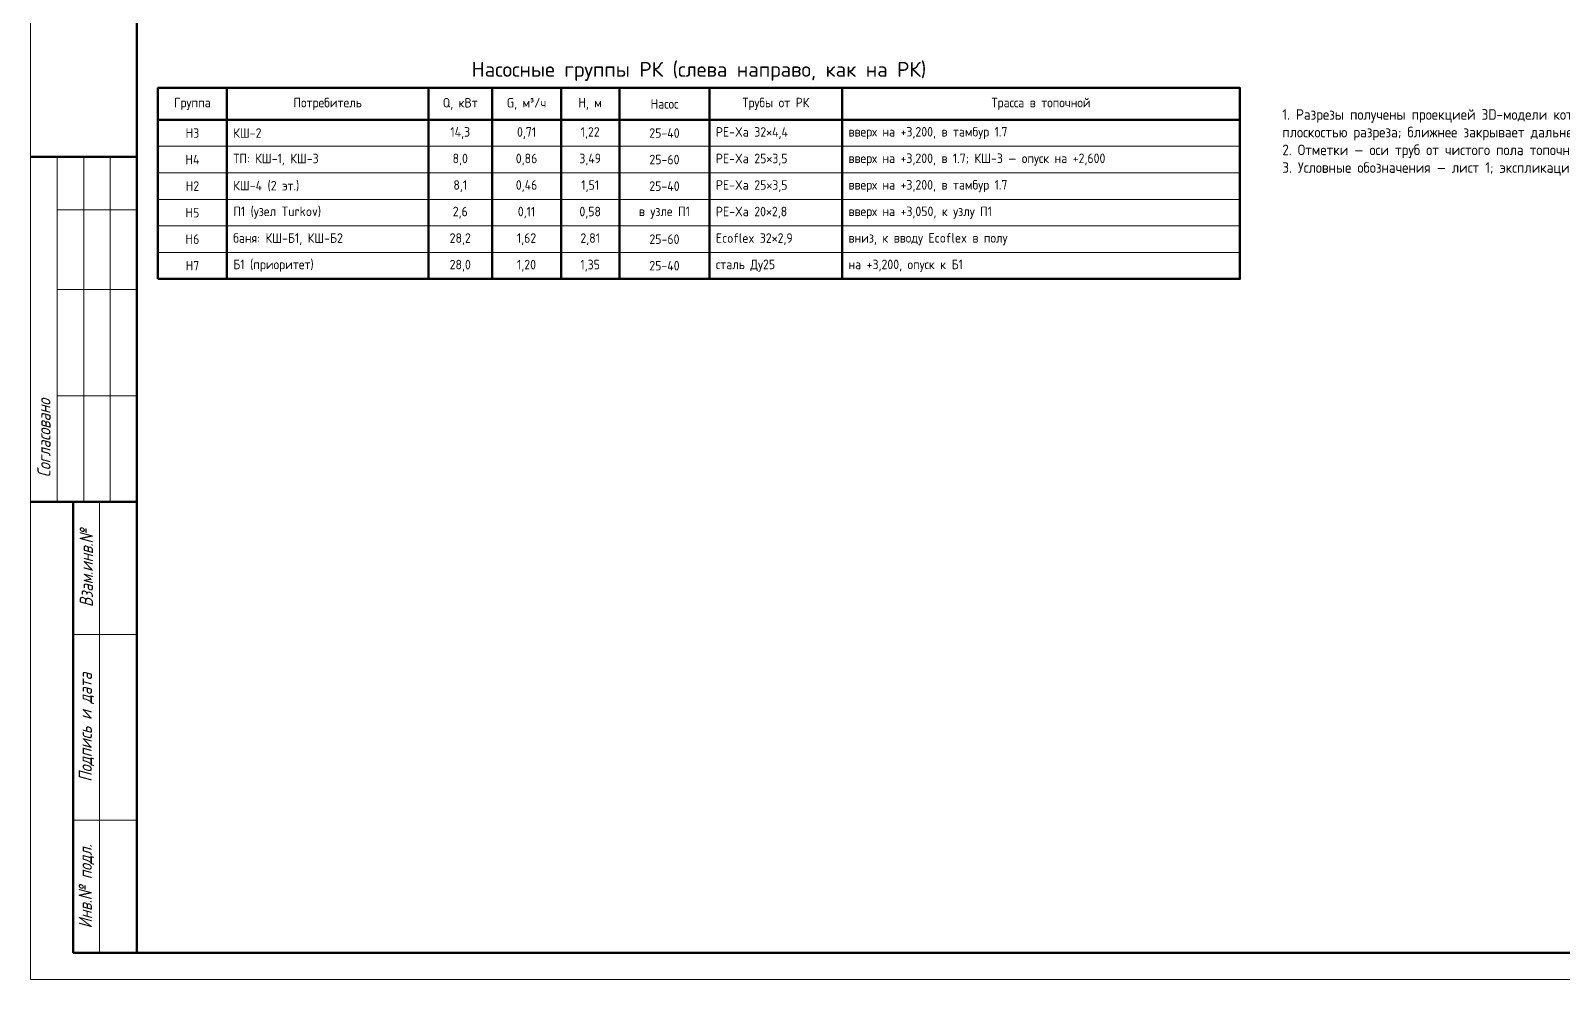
# Paper-space layout 'Лист' of a CAD drawing. Header units: millimetres. Extents: x 0 to 594, y 0 to 420.
# Drawn here: x 0 to 288.8, y 0 to 178.8 of the extents above; entities that cross this region are included whole.
import ezdxf
from ezdxf.enums import TextEntityAlignment as Align

# ---------------------------------------------------------------- set-up
doc = ezdxf.new("R2010")
doc.units = ezdxf.units.MM
for name, color, linetype, lineweight in [('Рамка', 7, 'Continuous', 50), ('Таблицы', 7, 'Continuous', 18), ('Текст', 7, 'Continuous', 18), ('Тонкие', 8, 'Continuous', 13)]:
    doc.layers.add(name, color=color, linetype=linetype, lineweight=lineweight)
doc.styles.add('GOST', font='isocpeur.ttf', dxfattribs={"width": 0.9})
doc.styles.add('GOST_I', font='isocpeur.ttf', dxfattribs={"width": 0.8})

psp = doc.layouts.new('Лист')

# ---------------------------------------------------------------- linework, layer by layer
at = {"layer": 'Рамка', "lineweight": 50}
psp.add_lwpolyline([(20, 5), (589, 5), (589, 415), (20, 415)], close=True, dxfattribs=at)
at = {"layer": 'Таблицы', "lineweight": 50}
for p, q in [((37, 168), (37, 132)), ((75, 168), (75, 132)), ((87, 168), (87, 132)), ((100, 168), (100, 132)), ((111, 168), (111, 132)), ((128, 168), (128, 132)), ((153, 168), (153, 132)), ((24, 162), (228, 162)), ((0, 155), (20, 155)), ((0, 90), (20, 90)), ((8, 5), (8, 90)), ((8, 5), (20, 5))]:
    psp.add_line(p, q, dxfattribs=at)
at = {"layer": 'Таблицы', "lineweight": 18}
for p, q in [((24, 157), (228, 157)), ((24, 152), (228, 152)), ((24, 147), (228, 147)), ((24, 142), (228, 142)), ((24, 137), (228, 137)), ((24, 132), (228, 132))]:
    psp.add_line(p, q, dxfattribs=at)
at = {"layer": 'Таблицы'}
for p, q in [((5, 90), (5, 155)), ((10, 90), (10, 155)), ((15, 90), (15, 155)), ((5, 145), (20, 145)), ((5, 130), (20, 130)), ((5, 110), (20, 110)), ((13, 5), (13, 90)), ((8, 65), (20, 65)), ((8, 30), (20, 30))]:
    psp.add_line(p, q, dxfattribs=at)
at = {"layer": 'Таблицы', "lineweight": 50}
psp.add_lwpolyline([(24, 132), (228, 132), (228, 168), (24, 168)], close=True, dxfattribs=at)
at = {"layer": 'Тонкие'}
psp.add_lwpolyline([(0, 0), (594, 0), (594, 420), (0, 420)], close=True, dxfattribs=at)

# ---------------------------------------------------------------- texts
at = {"layer": 'Текст', "style": 'GOST'}
psp.add_text('Насосные группы РК (слева направо, как на РК)', height=2.8, dxfattribs=at).set_placement((126, 171.5), align=Align.MIDDLE_CENTER)
for s, insert, char_height, width, attachment_point in [('Группа', (30.5, 165), 1.8, 11, 5), ('Потребитель', (56, 165), 1.8, 36, 5), ('Q, кВт', (81, 165), 1.8, 10, 5), ('G, м³/ч', (93.5, 165), 1.8, 11, 5), ('H, м', (105.5, 165), 1.8, 9, 5), ('Насос', (119.5, 165), 1.8, 15, 5), ('Трубы от РК', (140.5, 165), 1.8, 23, 5), ('Трасса в топочной', (190.5, 165), 1.8, 73, 5), ('1. Разрезы получены проекцией 3D-модели котельной; положение разрезов — на плане (лист 2). Показано все, что за плоскостью разреза; ближнее закрывает дальнее.\\P2. Отметки — оси труб от чистого пола топочной ±0,000. П1, воздуховоды и шумоглушители (ОВ) — тонкой линией, для увязки.\\P3. Условные обозначения — лист 1; экспликация оборудования — лист 2.', (236, 164), 2, 140, 1), ('Н3', (30.5, 159.5), 1.8, 11, 5), ('КШ-2', (38.2, 159.5), 1.8, 35.6, 4), ('14,3', (81, 159.5), 1.8, 10, 5), ('0,71', (93.5, 159.5), 1.8, 11, 5), ('1,22', (105.5, 159.5), 1.8, 9, 5), ('25-40', (119.5, 159.5), 1.8, 15, 5), ('PE-Xa 32×4,4', (129.2, 159.5), 1.8, 22.6, 4), ('вверх на +3,200, в тамбур 1.7', (154.2, 159.5), 1.8, 72.6, 4), ('Н4', (30.5, 154.5), 1.8, 11, 5), ('ТП: КШ-1, КШ-3', (38.2, 154.5), 1.8, 35.6, 4), ('8,0', (81, 154.5), 1.8, 10, 5), ('0,86', (93.5, 154.5), 1.8, 11, 5), ('3,49', (105.5, 154.5), 1.8, 9, 5), ('25-60', (119.5, 154.5), 1.8, 15, 5), ('PE-Xa 25×3,5', (129.2, 154.5), 1.8, 22.6, 4), ('вверх на +3,200, в 1.7; КШ-3 — опуск на +2,600', (154.2, 154.5), 1.8, 72.6, 4), ('Н2', (30.5, 149.5), 1.8, 11, 5), ('КШ-4 (2 эт.)', (38.2, 149.5), 1.8, 35.6, 4), ('8,1', (81, 149.5), 1.8, 10, 5), ('0,46', (93.5, 149.5), 1.8, 11, 5), ('1,51', (105.5, 149.5), 1.8, 9, 5), ('25-40', (119.5, 149.5), 1.8, 15, 5), ('PE-Xa 25×3,5', (129.2, 149.5), 1.8, 22.6, 4), ('вверх на +3,200, в тамбур 1.7', (154.2, 149.5), 1.8, 72.6, 4), ('Н5', (30.5, 144.5), 1.8, 11, 5), ('П1 (узел Turkov)', (38.2, 144.5), 1.8, 35.6, 4), ('2,6', (81, 144.5), 1.8, 10, 5), ('0,11', (93.5, 144.5), 1.8, 11, 5), ('0,58', (105.5, 144.5), 1.8, 9, 5), ('в узле П1', (119.5, 144.5), 1.8, 15, 5), ('PE-Xa 20×2,8', (129.2, 144.5), 1.8, 22.6, 4), ('вверх на +3,050, к узлу П1', (154.2, 144.5), 1.8, 72.6, 4), ('Н6', (30.5, 139.5), 1.8, 11, 5), ('баня: КШ-Б1, КШ-Б2', (38.2, 139.5), 1.8, 35.6, 4), ('28,2', (81, 139.5), 1.8, 10, 5), ('1,62', (93.5, 139.5), 1.8, 11, 5), ('2,81', (105.5, 139.5), 1.8, 9, 5), ('25-60', (119.5, 139.5), 1.8, 15, 5), ('Ecoflex 32×2,9', (129.2, 139.5), 1.8, 22.6, 4), ('вниз, к вводу Ecoflex в полу', (154.2, 139.5), 1.8, 72.6, 4), ('Б1 (приоритет)', (38.2, 134.5), 1.8, 35.6, 4), ('Н7', (30.5, 134.5), 1.8, 11, 5), ('28,0', (81, 134.5), 1.8, 10, 5), ('1,20', (93.5, 134.5), 1.8, 11, 5), ('1,35', (105.5, 134.5), 1.8, 9, 5), ('25-40', (119.5, 134.5), 1.8, 15, 5), ('сталь Ду25', (129.2, 134.5), 1.8, 22.6, 4), ('на +3,200, опуск к Б1', (154.2, 134.5), 1.8, 72.6, 4)]:
    psp.add_mtext(s, dxfattribs=dict(at, insert=insert, char_height=char_height, width=width, attachment_point=attachment_point))
at = {"layer": 'Текст', "char_height": 2.5, "attachment_point": 5, "rotation": 90, "style": 'GOST_I'}
for s, insert in [('{\\W0.8;\\Q15;Согласовано}', (2.5, 102)), ('{\\W0.8;\\Q15;Взам.инв.№}', (10.5, 77.5)), ('{\\W0.8;\\Q15;Подпись и дата}', (10.5, 47.5)), ('{\\W0.8;\\Q15;Инв.№ подл.}', (10.5, 17.5))]:
    psp.add_mtext(s, dxfattribs=dict(at, insert=insert))

doc.saveas('drawing.dxf')
